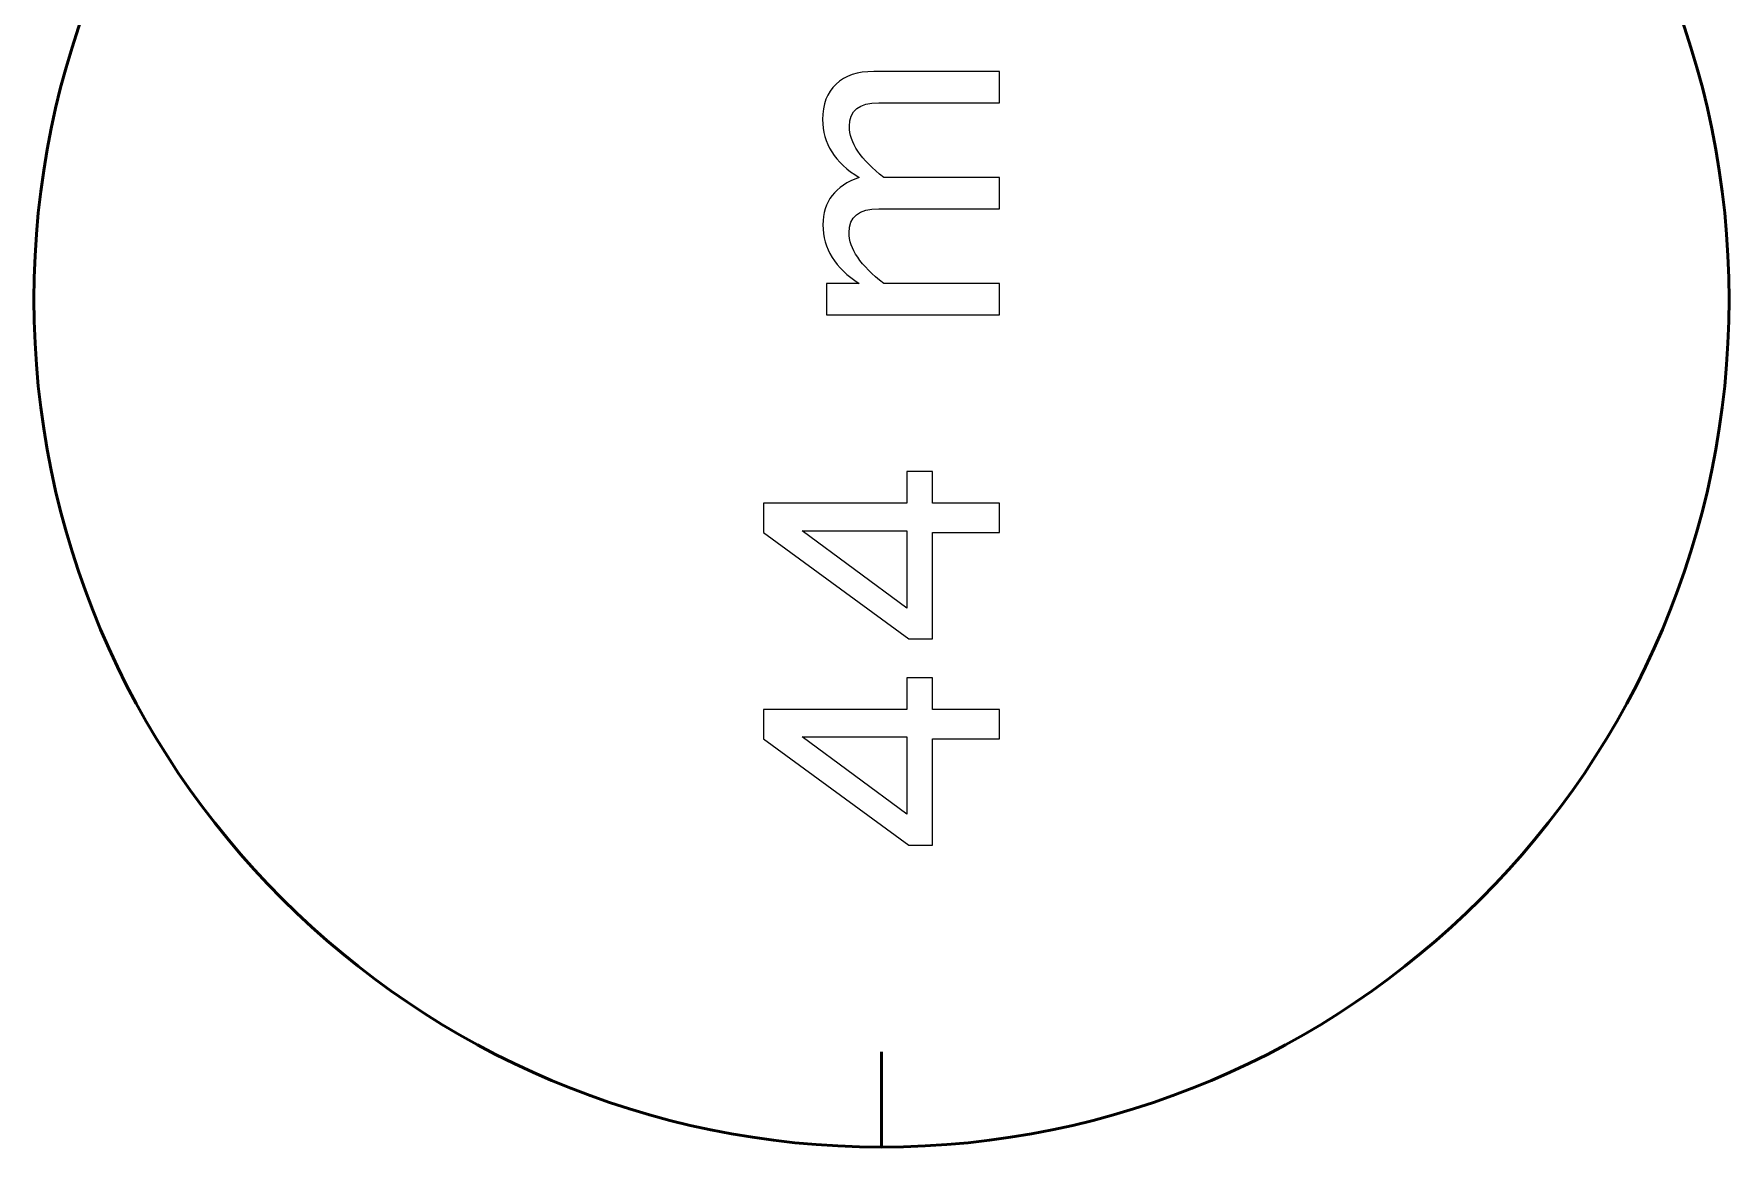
# Model space of a CAD drawing. Header units: centimetres. Extents: x -42.5 to 44.4, y -43.5 to 43.2.
# Drawn here: x -23.2 to -18.8, y 2.3 to 5.189 of the extents above; entities that cross this region are included whole.
import ezdxf

# ---------------------------------------------------------------- set-up
doc = ezdxf.new("R2010")
doc.units = ezdxf.units.CM
doc.header["$MEASUREMENT"] = 0
doc.layers.add('Layer 1', color=7, linetype='Continuous')

msp = doc.modelspace()

# ---------------------------------------------------------------- linework, layer by layer
at = {"layer": 'Layer 1', "lineweight": 53}
msp.add_ellipse((-21, 4.5), major_axis=(0, 2.2), ratio=1, dxfattribs=at)
at = {"layer": 'Layer 1'}
for points, knots in [([(-20.69393, 4.46006), (-20.69393, 4.46006), (-21.14267, 4.46006), (-21.14267, 4.46006), (-21.14267, 4.46006), (-21.14267, 4.46006), (-21.14267, 4.54134), (-21.14267, 4.54134), (-21.14267, 4.54134), (-21.14267, 4.54134), (-21.05786, 4.54134), (-21.05786, 4.54134), (-21.05786, 4.54134), (-21.12065, 4.58099), (-21.15198, 4.63179), (-21.15198, 4.69402), (-21.15198, 4.69402), (-21.15198, 4.754), (-21.12065, 4.79478), (-21.05786, 4.81651), (-21.05786, 4.81651), (-21.12122, 4.85503), (-21.15283, 4.90527), (-21.15283, 4.96693), (-21.15283, 4.96693), (-21.15283, 5.0063), (-21.14125, 5.03692), (-21.11797, 5.0588), (-21.11797, 5.0588), (-21.09469, 5.08067), (-21.06209, 5.09168), (-21.02018, 5.09168), (-21.02018, 5.09168), (-21.02018, 5.09168), (-20.69393, 5.09168), (-20.69393, 5.09168), (-20.69393, 5.09168), (-20.69393, 5.09168), (-20.69393, 5.0104), (-20.69393, 5.0104), (-20.69393, 5.0104), (-20.69393, 5.0104), (-21.00677, 5.0104), (-21.00677, 5.0104), (-21.00677, 5.0104), (-21.05786, 5.0104), (-21.0834, 4.99008), (-21.0834, 4.94944), (-21.0834, 4.94944), (-21.0834, 4.90724), (-21.05362, 4.86293), (-20.99393, 4.81651), (-20.99393, 4.81651), (-20.99393, 4.81651), (-20.69393, 4.81651), (-20.69393, 4.81651), (-20.69393, 4.81651), (-20.69393, 4.81651), (-20.69393, 4.73523), (-20.69393, 4.73523), (-20.69393, 4.73523), (-20.69393, 4.73523), (-21.00706, 4.73523), (-21.00706, 4.73523), (-21.00706, 4.73523), (-21.05856, 4.73523), (-21.08424, 4.71463), (-21.08424, 4.67328), (-21.08424, 4.67328), (-21.08424, 4.63222), (-21.05433, 4.58819), (-20.99436, 4.54134), (-20.99436, 4.54134), (-20.99436, 4.54134), (-20.69393, 4.54134), (-20.69393, 4.54134), (-20.69393, 4.54134), (-20.69393, 4.54134), (-20.69393, 4.46006), (-20.69393, 4.46006)], [0, 0, 0, 0, 0.047619, 0.047619, 0.047619, 0.047619, 0.0952381, 0.0952381, 0.0952381, 0.0952381, 0.1428571, 0.1428571, 0.1428571, 0.1428571, 0.1904762, 0.1904762, 0.1904762, 0.1904762, 0.2380952, 0.2380952, 0.2380952, 0.2380952, 0.2857143, 0.2857143, 0.2857143, 0.2857143, 0.3333333, 0.3333333, 0.3333333, 0.3333333, 0.3809524, 0.3809524, 0.3809524, 0.3809524, 0.4285714, 0.4285714, 0.4285714, 0.4285714, 0.4761905, 0.4761905, 0.4761905, 0.4761905, 0.5238095, 0.5238095, 0.5238095, 0.5238095, 0.5714286, 0.5714286, 0.5714286, 0.5714286, 0.6190476, 0.6190476, 0.6190476, 0.6190476, 0.6666667, 0.6666667, 0.6666667, 0.6666667, 0.7142857, 0.7142857, 0.7142857, 0.7142857, 0.7619048, 0.7619048, 0.7619048, 0.7619048, 0.8095238, 0.8095238, 0.8095238, 0.8095238, 0.8571429, 0.8571429, 0.8571429, 0.8571429, 0.9047619, 0.9047619, 0.9047619, 0.9047619, 1, 1, 1, 1]), ([(-20.69393, 3.89476), (-20.69393, 3.89476), (-20.8675, 3.89476), (-20.8675, 3.89476), (-20.8675, 3.89476), (-20.8675, 3.89476), (-20.8675, 3.61875), (-20.8675, 3.61875), (-20.8675, 3.61875), (-20.8675, 3.61875), (-20.9293, 3.61875), (-20.9293, 3.61875), (-20.9293, 3.61875), (-20.9293, 3.61875), (-21.30607, 3.89476), (-21.30607, 3.89476), (-21.30607, 3.89476), (-21.30607, 3.89476), (-21.30607, 3.97096), (-21.30607, 3.97096), (-21.30607, 3.97096), (-21.30607, 3.97096), (-20.93438, 3.97096), (-20.93438, 3.97096), (-20.93438, 3.97096), (-20.93438, 3.97096), (-20.93438, 4.05309), (-20.93438, 4.05309), (-20.93438, 4.05309), (-20.93438, 4.05309), (-20.8675, 4.05309), (-20.8675, 4.05309), (-20.8675, 4.05309), (-20.8675, 4.05309), (-20.8675, 3.97096), (-20.8675, 3.97096), (-20.8675, 3.97096), (-20.8675, 3.97096), (-20.69393, 3.97096), (-20.69393, 3.97096), (-20.69393, 3.97096), (-20.69393, 3.97096), (-20.69393, 3.89476), (-20.69393, 3.89476)], [0, 0, 0, 0, 0.0833333, 0.0833333, 0.0833333, 0.0833333, 0.1666667, 0.1666667, 0.1666667, 0.1666667, 0.25, 0.25, 0.25, 0.25, 0.3333333, 0.3333333, 0.3333333, 0.3333333, 0.4166667, 0.4166667, 0.4166667, 0.4166667, 0.5, 0.5, 0.5, 0.5, 0.5833333, 0.5833333, 0.5833333, 0.5833333, 0.6666667, 0.6666667, 0.6666667, 0.6666667, 0.75, 0.75, 0.75, 0.75, 0.8333333, 0.8333333, 0.8333333, 0.8333333, 1, 1, 1, 1]), ([(-20.93438, 3.69904), (-20.93438, 3.69904), (-20.93438, 3.89984), (-20.93438, 3.89984), (-20.93438, 3.89984), (-20.93438, 3.89984), (-21.2056, 3.89984), (-21.2056, 3.89984), (-21.2056, 3.89984), (-21.2056, 3.89984), (-20.93438, 3.69904), (-20.93438, 3.69904)], [0, 0, 0, 0, 0.25, 0.25, 0.25, 0.25, 0.5, 0.5, 0.5, 0.5, 1, 1, 1, 1]), ([(-20.69393, 3.35938), (-20.69393, 3.35938), (-20.8675, 3.35938), (-20.8675, 3.35938), (-20.8675, 3.35938), (-20.8675, 3.35938), (-20.8675, 3.08337), (-20.8675, 3.08337), (-20.8675, 3.08337), (-20.8675, 3.08337), (-20.9293, 3.08337), (-20.9293, 3.08337), (-20.9293, 3.08337), (-20.9293, 3.08337), (-21.30607, 3.35938), (-21.30607, 3.35938), (-21.30607, 3.35938), (-21.30607, 3.35938), (-21.30607, 3.43558), (-21.30607, 3.43558), (-21.30607, 3.43558), (-21.30607, 3.43558), (-20.93438, 3.43558), (-20.93438, 3.43558), (-20.93438, 3.43558), (-20.93438, 3.43558), (-20.93438, 3.51771), (-20.93438, 3.51771), (-20.93438, 3.51771), (-20.93438, 3.51771), (-20.8675, 3.51771), (-20.8675, 3.51771), (-20.8675, 3.51771), (-20.8675, 3.51771), (-20.8675, 3.43558), (-20.8675, 3.43558), (-20.8675, 3.43558), (-20.8675, 3.43558), (-20.69393, 3.43558), (-20.69393, 3.43558), (-20.69393, 3.43558), (-20.69393, 3.43558), (-20.69393, 3.35938), (-20.69393, 3.35938)], [0, 0, 0, 0, 0.0833333, 0.0833333, 0.0833333, 0.0833333, 0.1666667, 0.1666667, 0.1666667, 0.1666667, 0.25, 0.25, 0.25, 0.25, 0.3333333, 0.3333333, 0.3333333, 0.3333333, 0.4166667, 0.4166667, 0.4166667, 0.4166667, 0.5, 0.5, 0.5, 0.5, 0.5833333, 0.5833333, 0.5833333, 0.5833333, 0.6666667, 0.6666667, 0.6666667, 0.6666667, 0.75, 0.75, 0.75, 0.75, 0.8333333, 0.8333333, 0.8333333, 0.8333333, 1, 1, 1, 1]), ([(-20.93438, 3.16366), (-20.93438, 3.16366), (-20.93438, 3.36446), (-20.93438, 3.36446), (-20.93438, 3.36446), (-20.93438, 3.36446), (-21.2056, 3.36446), (-21.2056, 3.36446), (-21.2056, 3.36446), (-21.2056, 3.36446), (-20.93438, 3.16366), (-20.93438, 3.16366)], [0, 0, 0, 0, 0.25, 0.25, 0.25, 0.25, 0.5, 0.5, 0.5, 0.5, 1, 1, 1, 1])]:
    msp.add_open_spline(points, degree=3, knots=knots, dxfattribs=at)
at = {"layer": 'Layer 1', "lineweight": 53}
for points in [[(-21, 2.54693), (-21, 2.54693), (-21, 2.3), (-21, 2.3)], [(-21, 2.3), (-21, 2.3), (-21, 2.3), (-21, 2.3)]]:
    msp.add_open_spline(points, degree=3, dxfattribs=at)

doc.saveas('drawing.dxf')
